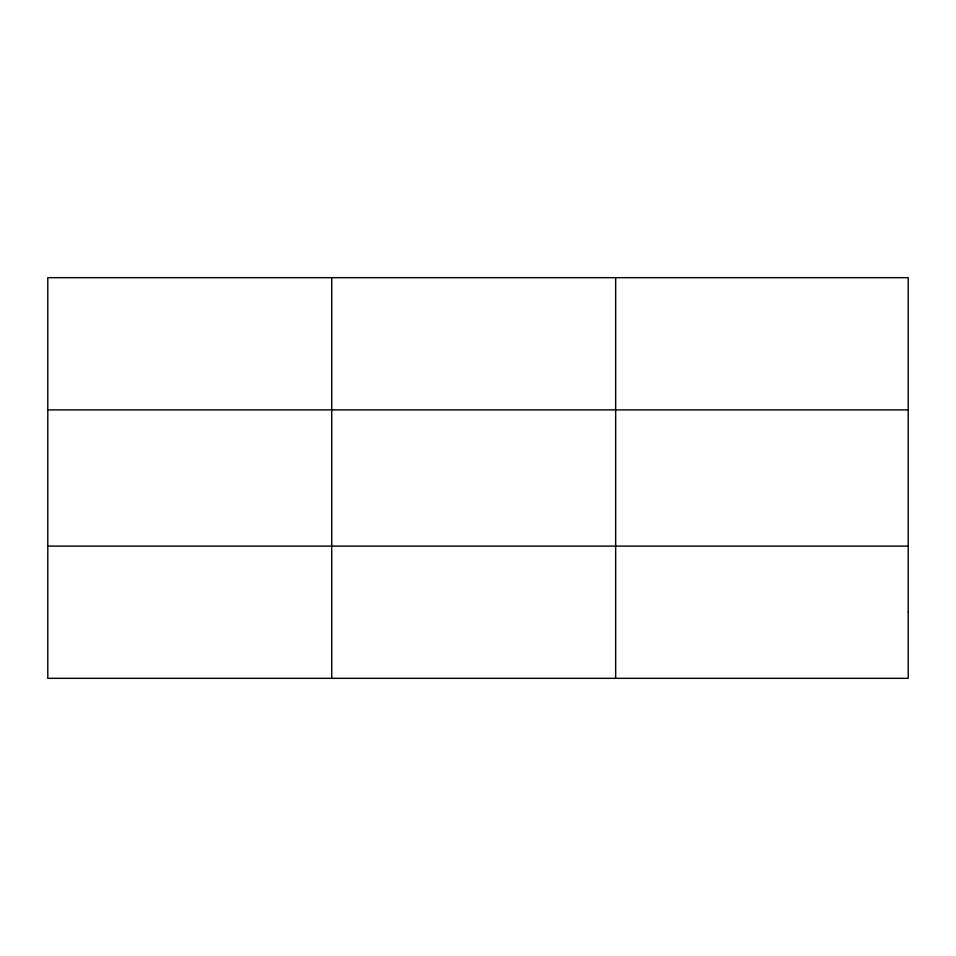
<?xml version="1.0" encoding="UTF-8"?>
<svg xmlns="http://www.w3.org/2000/svg" width="956" height="956" viewBox="0 0 956 956"><rect width="100%" height="100%" fill="white"/><g stroke="black" fill="none" stroke-linecap="round" stroke-linejoin="round"><path stroke-width="1.43" d="M331.732 678.33L331.732 277.67M615.664 678.33L615.664 277.67M47.8 409.885L908.2 409.885M47.8 546.115L908.2 546.115M908.2 612.222L908.2 678.33L47.8 678.33L47.8 277.67L908.2 277.67L908.2 612.222"/></g></svg>
